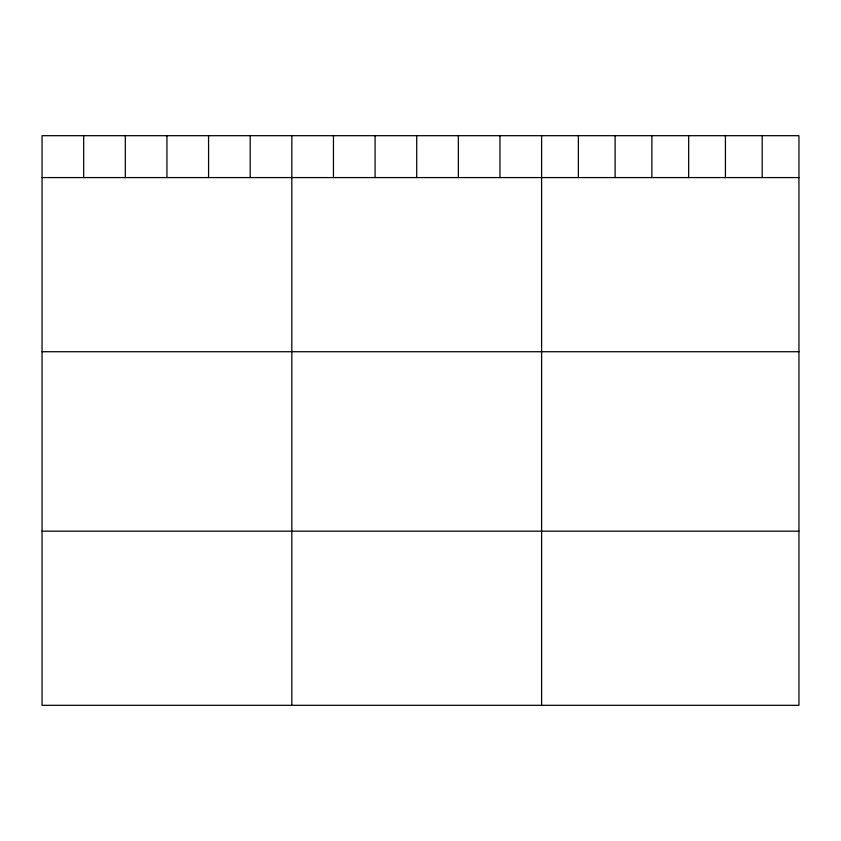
<?xml version="1.0" encoding="UTF-8"?>
<svg xmlns="http://www.w3.org/2000/svg" width="841" height="841" viewBox="0 0 841 841"><rect width="100%" height="100%" fill="white"/><g stroke="black" fill="none" stroke-linecap="round" stroke-linejoin="round"><path stroke-width="1.26" d="M798.95 177.577L798.95 705.315L42.05 705.315L42.05 135.685L798.95 135.685L798.95 177.577L42.05 177.577M42.05 351.727L798.95 351.727M42.05 531.165L798.95 531.165M762.188 135.685L762.188 177.577M725.426 135.685L725.426 177.577M688.663 135.685L688.663 177.577M651.891 135.685L651.891 177.577M615.128 135.685L615.128 177.577M578.366 135.685L578.366 177.577M541.604 135.685L541.604 705.315M499.975 135.685L499.975 177.577M458.345 135.685L458.345 177.577M416.715 135.685L416.715 177.577M375.086 135.685L375.086 177.577M333.457 135.685L333.457 177.577M291.827 135.685L291.827 705.315M250.197 135.685L250.197 177.577M208.568 135.685L208.568 177.577M166.939 135.685L166.939 177.577M125.309 135.685L125.309 177.577M83.679 135.685L83.679 177.577"/></g></svg>
